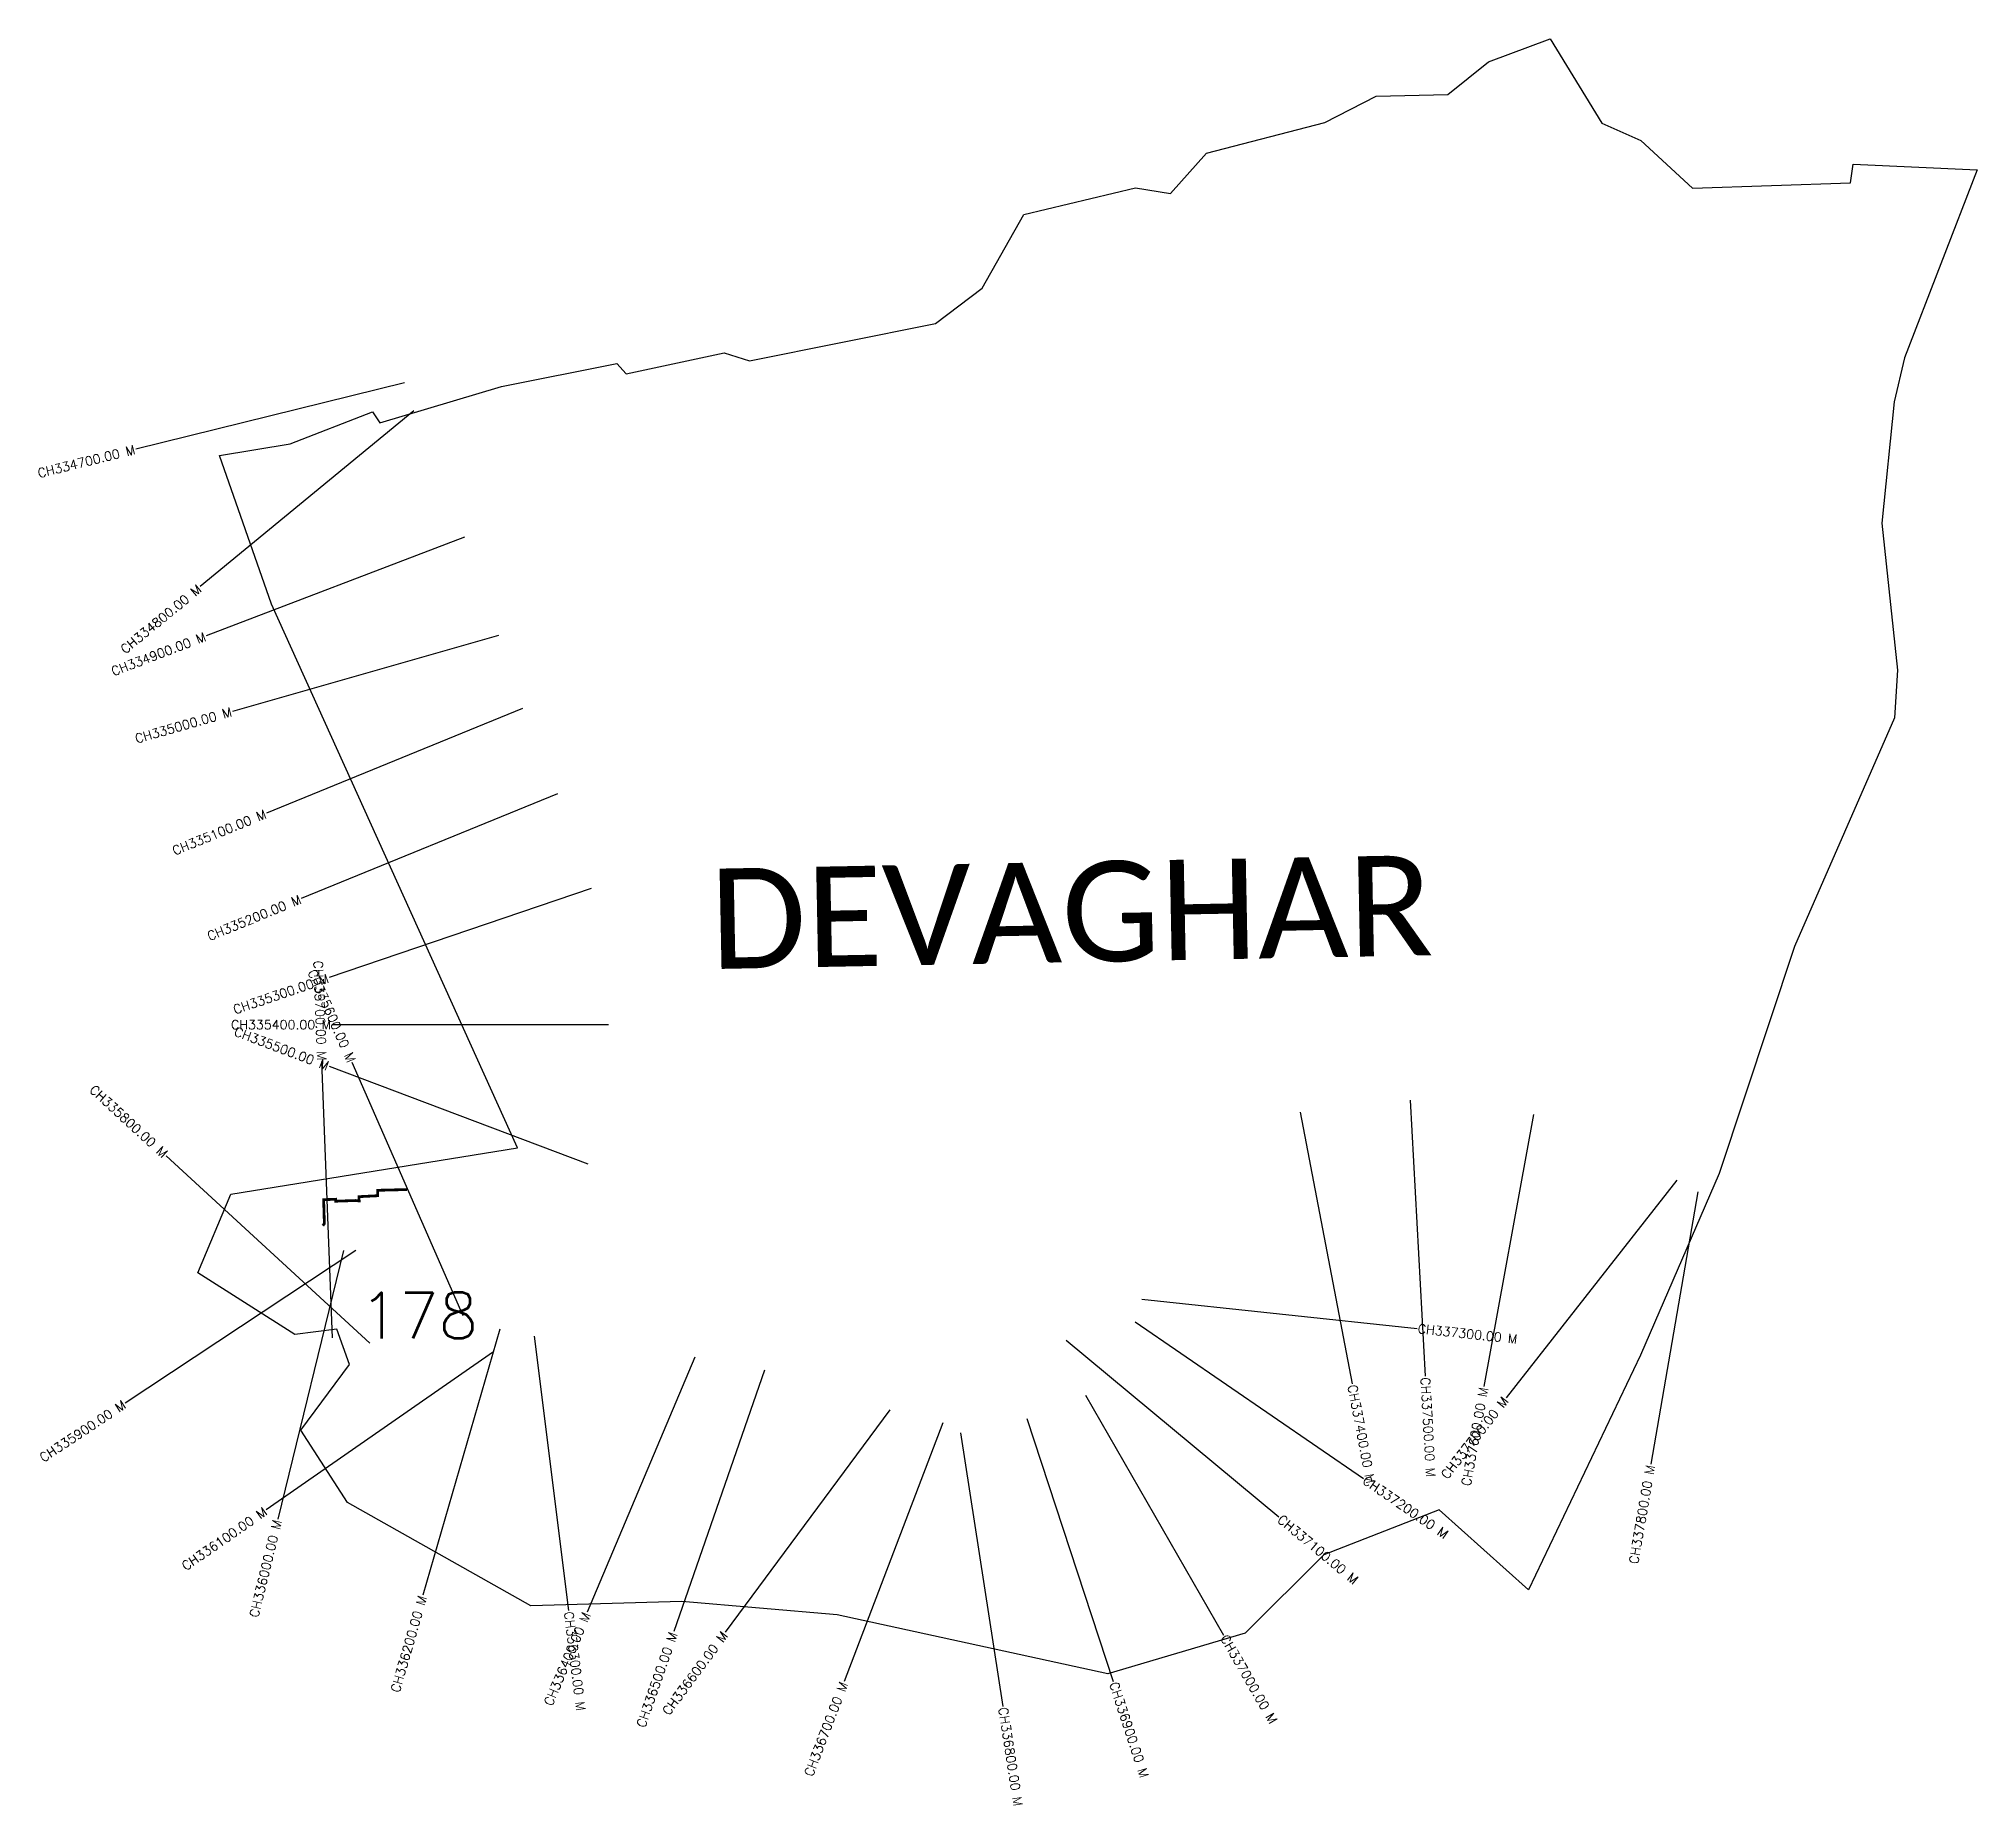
# Model space of a CAD drawing. Header units: metres. Extents: x 289950 to 292052, y 1989850 to 1991765.
import ezdxf
from ezdxf.enums import TextEntityAlignment as Align

# ---------------------------------------------------------------- set-up
doc = ezdxf.new("R2010")
doc.units = ezdxf.units.M
doc.header["$MEASUREMENT"] = 0
for name, color, linetype in [('ARTIFICIALLY PROTECTED', 4, 'Continuous'), ('CS', 134, 'Continuous'), ('CSMark', 6, 'Continuous'), ('village', 3, 'Continuous'), ('VILLAGE NAME', 250, 'Continuous')]:
    doc.layers.add(name, color=color, linetype=linetype)
doc.styles.get("Standard").update_dxf_attribs({"font": 'simplex.shx'})

msp = doc.modelspace()

# ---------------------------------------------------------------- linework, layer by layer
at = {"color": 6, "flags": 128}
msp.add_lwpolyline([(291177.3, 1991597.6), (291216.3, 1991641.6)], dxfattribs=at)
at = {"layer": 'ARTIFICIALLY PROTECTED', "const_width": 3, "flags": 128}
msp.add_lwpolyline([(290349.2, 1990517.6), (290317.3, 1990516.8), (290317.3, 1990510.9), (290297.2, 1990509.9), (290297.3, 1990505.3), (290293.2, 1990505.7), (290272, 1990505), (290271.9, 1990507.1), (290258.8, 1990506.6), (290259.6, 1990480.7), (290257.9, 1990478.4)], dxfattribs=at)
at = {"layer": 'CS'}
for p, q in [((290346.4, 1991392.5), (290055.1, 1991320.5)), ((290356.6, 1991362.1), (290125, 1991171.4)), ((290411.5, 1991225.2), (290131.3, 1991118.1)), ((290448.4, 1991118.4), (290159.9, 1991036.1)), ((290474.4, 1991039.2), (290196.7, 1990925.8)), ((290512.3, 1990946.6), (290234.5, 1990833.2)), ((290548.8, 1990844), (290264.8, 1990747.4)), ((290567.8, 1990696.4), (290267.8, 1990696.4)), ((290268.4, 1990356.8), (290257, 1990656.6)), ((290545.6, 1990545), (290265, 1990651)), ((290410.1, 1990380.5), (290289.7, 1990655.3)), ((291437, 1990614.6), (291453.5, 1990315.1)), ((291317.9, 1990601.5), (291374, 1990306.8)), ((291570.7, 1990599.1), (291517, 1990304)), ((290308.8, 1990351.1), (290088, 1990554.1)), ((291726.3, 1990527.9), (291541.1, 1990291.8)), ((291749.1, 1990515.3), (291697.9, 1990219.7)), ((290293.7, 1990451.6), (290043.5, 1990286)), ((290280.3, 1990451.7), (290209, 1990160.3)), ((291146.2, 1990398.6), (291444.5, 1990367)), ((291139, 1990374), (291386.4, 1990204.3)), ((290449.7, 1990366.1), (290366.4, 1990077.9)), ((290487.2, 1990358.7), (290524.4, 1990061)), ((291064, 1990354.4), (291294.6, 1990162.6)), ((290442.9, 1990341.5), (290196.5, 1990170.4)), ((290661.2, 1990335.9), (290544.5, 1990059.5)), ((290737, 1990321.6), (290638.5, 1990038.2)), ((291085, 1990294.5), (291234.7, 1990034.5)), ((290872.7, 1990278.7), (290694.4, 1990037.5)), ((291021.5, 1990269.3), (291115.1, 1989984.3)), ((290930.4, 1990264.5), (290823.4, 1989984.2)), ((290949.4, 1990253.7), (290995.4, 1989957.2))]:
    msp.add_line(p, q, dxfattribs=at)
at = {"layer": 'village', "color": 6}
for points in [[(291216.3, 1991641.6, 0), (291344.5, 1991674.6, 0), (291400.1, 1991703.4, 0), (291478, 1991704.9, 0), (291522.1, 1991740.4, 0), (291588.8, 1991765.5, 0), (291644.8, 1991673.9, 0), (291687.2, 1991655.1, 0), (291743.4, 1991603.5, 0), (291914.5, 1991609.1, 0), (291917.5, 1991629.4, 0), (292052, 1991623.5, 0)], [(292052, 1991623.5, 0), (291973.2, 1991419.6, 0), (291961.8, 1991371.8, 0), (291948.4, 1991240.1, 0), (291965.6, 1991081, 0), (291962.3, 1991029.3, 0), (291853.9, 1990781.2, 0), (291772.1, 1990534.9, 0), (291686.9, 1990337.9, 0), (291565.4, 1990083.5, 0), (291468.4, 1990170.4, 0), (291343.5, 1990121.6, 0), (291258.3, 1990036.4, 0), (291109.3, 1989992.5, 0), (290815.8, 1990056.3, 0), (290647.1, 1990070.8, 0), (290483.6, 1990066.2, 0), (290284.6, 1990178.4, 0), (290234.2, 1990256.8, 0), (290286.9, 1990327.8, 0), (290273, 1990366.3, 0), (290227.6, 1990360.3, 0), (290122.5, 1990427.3, 0), (290158.1, 1990512.7, 0), (290469.1, 1990562.9, 0), (290202.4, 1991152.5, 0), (290145.7, 1991313.5, 0), (290222.4, 1991326.2, 0), (290311.9, 1991360.9, 0), (290319.6, 1991349.2, 0), (290451.6, 1991388.4, 0), (290576.7, 1991413.4, 0), (290586.8, 1991402, 0), (290693.1, 1991424.9, 0), (290720.5, 1991416.1, 0), (290922.5, 1991456.7, 0), (290973.1, 1991495.1, 0), (291018, 1991575, 0), (291139.1, 1991603.8, 0), (291177.3, 1991597.6, 0)]]:
    msp.add_polyline3d(points, dxfattribs=at)

# ---------------------------------------------------------------- texts
at = {"insert": (290297.8, 1990406.1), "char_height": 50, "attachment_point": 1}
msp.add_mtext_dynamic_manual_height_columns('178', width=84.374, gutter_width=1, heights=[74.2], dxfattribs=at)
at = {"layer": 'CSMark'}
for s, rotation, p in [('CH334700.00 M', 13.8945, (290054.2, 1991320.2)), ('CH334800.00 M', 39.4713, (290124.2, 1991170.7)), ('CH334900.00 M', 20.9354, (290130.4, 1991117.7)), ('CH335000.00 M', 15.9094, (290158.9, 1991035.9)), ('CH335100.00 M', 22.219, (290195.8, 1990925.4)), ('CH335200.00 M', 22.219, (290233.6, 1990832.8)), ('CH335300.00 M', 18.7736, (290263.8, 1990747.1)), ('CH335600.00 M', 293.6623, (290289.3, 1990656.2)), ('CH335700.00 M', 272.1791, (290256.9, 1990657.6)), ('CH335400.00 M', 0.0059, (290266.8, 1990696.4)), ('CH335500.00 M', 339.3046, (290264, 1990651.3)), ('CH335800.00 M', 317.4033, (290087.2, 1990554.8)), ('CH335900.00 M', 33.5072, (290042.7, 1990285.5)), ('CH337700.00 M', 51.8878, (291540.5, 1990291)), ('CH337600.00 M', 79.6909, (291516.9, 1990303)), ('CH337800.00 M', 80.1777, (291697.7, 1990218.7)), ('CH336100.00 M', 34.7771, (290195.6, 1990169.8)), ('CH336000.00 M', 76.2471, (290208.7, 1990159.3)), ('CH336200.00 M', 73.8861, (290366.2, 1990076.9)), ('CH336400.00 M', 67.1062, (290544.1, 1990058.6)), ('CH336500.00 M', 70.8147, (290638.1, 1990037.3)), ('CH336600.00 M', 53.5294, (290693.8, 1990036.7)), ('CH336700.00 M', 69.1029, (290823, 1989983.3))]:
    msp.add_text(s, height=10, rotation=rotation, dxfattribs=at).set_placement(p, align=Align.MIDDLE_RIGHT)
for s, rotation, p in [('CH337300.00 M', 353.9436, (291445.5, 1990366.9)), ('CH337500.00 M', 273.1586, (291453.5, 1990314.1)), ('CH337400.00 M', 280.7783, (291374.2, 1990305.8)), ('CH337200.00 M', 325.5614, (291387.3, 1990203.8)), ('CH337100.00 M', 320.2563, (291295.4, 1990161.9)), ('CH336300.00 M', 277.1209, (290524.5, 1990060)), ('CH337000.00 M', 299.9177, (291235.2, 1990033.7)), ('CH336900.00 M', 288.174, (291115.4, 1989983.3)), ('CH336800.00 M', 278.808, (290995.5, 1989956.2))]:
    msp.add_text(s, height=10, rotation=rotation, dxfattribs=at).set_placement(p, align=Align.MIDDLE_LEFT)
at = {"layer": 'VILLAGE NAME', "insert": (290676.7, 1990865.4), "char_height": 108.748, "attachment_point": 1, "rotation": 1.1028}
msp.add_mtext_dynamic_manual_height_columns('{\\fCalibri|b0|i0|c0|p34;DEVAGHAR}', width=1571.314, gutter_width=543.7, heights=[0], dxfattribs=at)

doc.saveas('drawing.dxf')
